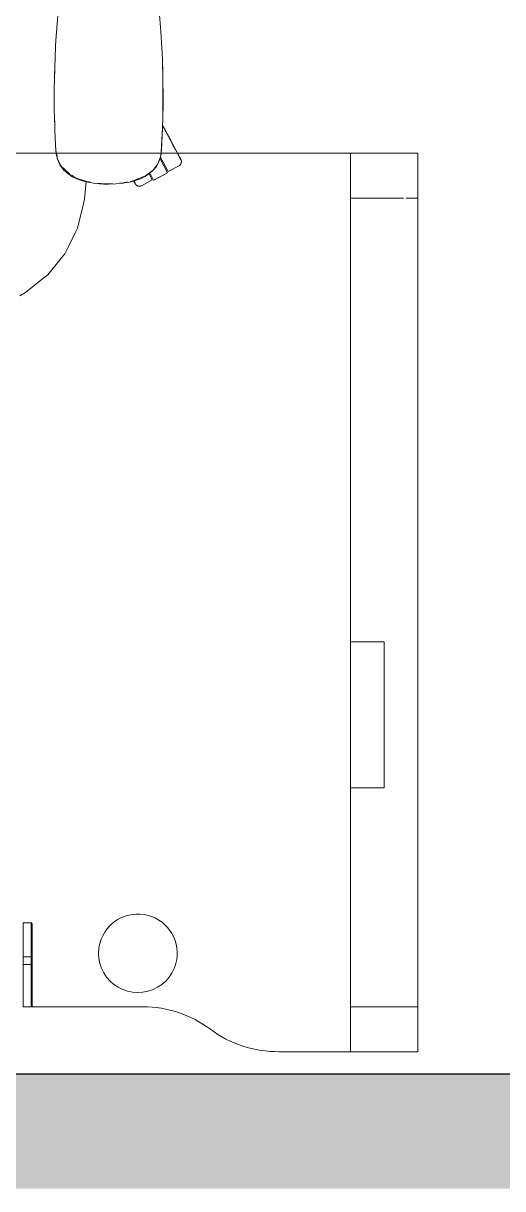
# Model space of a CAD drawing. Header units: millimetres. Extents: x 155927 to 326028, y -36033 to 97293.
# Drawn here: x 158140 to 158567, y 23256 to 24293 of the extents above; entities that cross this region are included whole.
import ezdxf

# ---------------------------------------------------------------- set-up
doc = ezdxf.new("R2010")
doc.units = ezdxf.units.MM
doc.header["$MEASUREMENT"] = 0
for name, color, linetype, lineweight in [('A-WALL-PATT', 7, 'CONTINUOUS', 9), ('G-IMPT', 8, 'CONTINUOUS', 9), ('I-FURN', 8, 'CONTINUOUS', 9), ('I-WALL', 7, 'CONTINUOUS', 9)]:
    doc.layers.add(name, color=color, linetype=linetype, lineweight=lineweight)

msp = doc.modelspace()

# ---------------------------------------------------------------- hatches: boundary and pattern name
at = {"layer": 'A-WALL-PATT'}
msp.add_hatch(color=256, dxfattribs=at).paths.add_polyline_path([(161148.8, 23255.6), (161148.8, 23357.6), (161017.7, 23357.6), (161017.7, 23320.5), (158617.7, 23320.5), (158617.7, 23357.6), (156862.8, 23357.6), (156862.8, 23255.6), (161119.6, 23255.6)], flags=0)

# ---------------------------------------------------------------- linework, layer by layer
at = {"layer": 'G-IMPT'}
for p, q in [((158170.8, 24303.9), (158169.8, 24292.5)), ((158169.1, 24282.2), (158169.8, 24292.5)), ((158262.2, 24285.9), (158260.9, 24300.9)), ((158169.1, 24282.2), (158168.5, 24273.3)), ((158169.2, 24284.2), (158169.1, 24282.3)), ((158169.2, 24284.2), (158169.3, 24285.6)), ((158262.2, 24285.9), (158262.5, 24280.8)), ((158168, 24262), (158168.5, 24273.3)), ((158262.5, 24280.8), (158263.3, 24266.7)), ((158168, 24262), (158167.7, 24254.1)), ((158263.6, 24260.6), (158263.3, 24266.7)), ((158263.6, 24260.6), (158264, 24248.9)), ((158167.4, 24241.8), (158167.7, 24254.1)), ((158167.6, 24250.3), (158167.5, 24248.6)), ((158263.7, 24255.8), (158263.8, 24253.8)), ((158263.8, 24253.8), (158263.8, 24252.3)), ((158167.4, 24241.8), (158167.3, 24236.4)), ((158167.5, 24248.6), (158167.5, 24246.5)), ((158264.1, 24240.5), (158264, 24248.9)), ((158264.1, 24240.5), (158264, 24210.4)), ((158264.1, 24240.5), (158264.2, 24220.3)), ((158264.1, 24240.5), (158264.2, 24229.7)), ((158167.3, 24221.6), (158167.3, 24236.4)), ((158264, 24210.4), (158264.2, 24229.7)), ((158167.3, 24217.1), (158167.3, 24221.6)), ((158264.2, 24220.3), (158263.7, 24198.9)), ((158264.2, 24220.3), (158263.7, 24200.1)), ((158264.2, 24220.3), (158264, 24210.4)), ((158264.1, 24220.4), (158264.2, 24218.2)), ((158167.3, 24217.1), (158167.7, 24201.5)), ((158167.5, 24210.4), (158167.5, 24208.2)), ((158264, 24210.4), (158263.7, 24198.9)), ((158264.2, 24218.2), (158264.1, 24216.3)), ((158167.7, 24204.9), (158167.5, 24208.2)), ((158167.7, 24201.5), (158167.8, 24197.9)), ((158263.7, 24200.1), (158262.6, 24178.3)), ((158263.7, 24198.9), (158262.6, 24178.3)), ((158263.7, 24200.1), (158262.7, 24179.9)), ((158263.7, 24198.9), (158263.7, 24200.1)), ((158168.5, 24185.4), (158167.8, 24197.9)), ((158168.5, 24185.4), (158168.7, 24179.7)), ((158169.2, 24177.6), (158168.7, 24179.9)), ((158168.7, 24179.7), (158169, 24177.6)), ((158169, 24177.6), (158169.2, 24175.7)), ((158170.1, 24172.6), (158169.2, 24177.6)), ((158261.9, 24174.4), (158262.4, 24177.6)), ((158262.6, 24178.3), (158262.4, 24176.7)), ((158262.6, 24178.3), (158262.7, 24179.9)), ((158169.2, 24175.7), (158170.3, 24171.7)), ((158172.2, 24168.3), (158170.1, 24172.6)), ((158172.3, 24167.4), (158170.3, 24171.7)), ((158172.2, 24168.3), (158173.3, 24166.1)), ((158172.3, 24167.4), (158174.5, 24164.2)), ((158259.5, 24168.2), (158255.3, 24162.6)), ((158260.2, 24169.3), (158258.2, 24165.8)), ((158261.9, 24174.4), (158259.5, 24168.2)), ((158260.2, 24169.3), (158261.6, 24172.9)), ((158261.9, 24174.3), (158261.6, 24172.9)), ((158261.9, 24174.3), (158262.4, 24176.7)), ((158173.3, 24166.1), (158175.5, 24163.7)), ((158180.7, 24159.2), (158173.3, 24166.1)), ((158178.6, 24160.4), (158173.3, 24166.1)), ((158175.6, 24162.9), (158174.5, 24164.2)), ((158179.1, 24160.6), (158175.5, 24163.7)), ((158175.6, 24162.9), (158178.7, 24160)), ((158181.8, 24158.5), (158178.6, 24160.4)), ((158178.7, 24160), (158182.1, 24157.5)), ((158180.7, 24159.2), (158179.2, 24160.4)), ((158183.5, 24156.7), (158182.1, 24157.5)), ((158184, 24157.1), (158182.6, 24158)), ((158186.9, 24155.4), (158184.5, 24156.9)), ((158248.5, 24157.4), (158244.1, 24155.6)), ((158248, 24156.8), (158252.1, 24159.4)), ((158255.3, 24162.6), (158248.5, 24157.4)), ((158252.1, 24159.4), (158255.1, 24162.1)), ((158258.2, 24165.8), (158255.1, 24162.1)), ((158188.1, 24154.5), (158183.5, 24156.7)), ((158196.3, 24152.4), (158186.9, 24155.4)), ((158193.2, 24152.8), (158188.1, 24154.5)), ((158193.2, 24152.8), (158197.2, 24151.8)), ((158195.7, 24152.5), (158194.2, 24136.6)), ((158199.6, 24151.9), (158196.3, 24152.4)), ((158197.2, 24151.8), (158203.9, 24150.7)), ((158211.2, 24150.1), (158203.9, 24150.7)), ((158208.6, 24150.6), (158205.8, 24151)), ((158208.6, 24150.6), (158215.7, 24150.4)), ((158211.2, 24150.1), (158215.7, 24150)), ((158218.8, 24150.6), (158215.7, 24150.4)), ((158215.7, 24150), (158222.1, 24150.2)), ((158228.2, 24150.8), (158222.1, 24150.2)), ((158228.6, 24151.2), (158225.4, 24151)), ((158228.2, 24150.8), (158234.2, 24151.8)), ((158232.3, 24152), (158228.6, 24151.2)), ((158239.6, 24153.2), (158234.2, 24151.8)), ((158238.5, 24153.2), (158235.1, 24152.5)), ((158238.5, 24153.2), (158244.1, 24155.6)), ((158239.6, 24153.2), (158244, 24154.8)), ((158248, 24156.8), (158244, 24154.8)), ((158194.2, 24136.6), (158192.9, 24131.3)), ((158188, 24111), (158192.4, 24129)), ((158192.4, 24129), (158192.9, 24131.3)), ((158185.8, 24106.7), (158180.2, 24095.2)), ((158185.8, 24106.7), (158188, 24111)), ((158176.6, 24088), (158180.2, 24095.2)), ((158173.7, 24084.4), (158161.5, 24069.4)), ((158173.7, 24084.4), (158176.6, 24088)), ((158141.7, 24053.5), (158156.8, 24065.7)), ((158161.5, 24069.4), (158156.8, 24065.7)), ((158141.7, 24053.5), (158136.6, 24050.7))]:
    msp.add_line(p, q, dxfattribs=at)
at = {"layer": 'I-FURN'}
for p, q in [((158264.2, 24201.8), (158263.6, 24202.8)), ((158263.9, 24202.3), (158264.4, 24201.3)), ((158264.7, 24200.8), (158264.2, 24201.8)), ((158264.4, 24201.3), (158264.9, 24200.3)), ((158265.2, 24199.8), (158264.7, 24200.8)), ((158264.9, 24200.3), (158265.5, 24199.3)), ((158265.7, 24198.8), (158265.2, 24199.8)), ((158265.5, 24199.3), (158266, 24198.3)), ((158266.3, 24197.8), (158265.7, 24198.8)), ((158266, 24198.3), (158266.5, 24197.3)), ((158266.8, 24196.8), (158266.3, 24197.8)), ((158266.5, 24197.3), (158267.1, 24196.3)), ((158267.3, 24195.8), (158266.8, 24196.8)), ((158267.1, 24196.3), (158267.6, 24195.3)), ((158267.9, 24194.8), (158267.3, 24195.8)), ((158267.6, 24195.3), (158268.1, 24194.3)), ((158268.4, 24193.8), (158267.9, 24194.8)), ((158268.1, 24194.3), (158268.7, 24193.3)), ((158268.9, 24192.8), (158268.4, 24193.8)), ((158268.7, 24193.3), (158269.2, 24192.3)), ((158269.5, 24191.8), (158268.9, 24192.8)), ((158269.2, 24192.3), (158269.7, 24191.4)), ((158270, 24190.8), (158269.5, 24191.8)), ((158269.7, 24191.4), (158270.2, 24190.4)), ((158270.5, 24189.9), (158270, 24190.8)), ((158270.2, 24190.4), (158270.7, 24189.4)), ((158271, 24188.9), (158270.5, 24189.9)), ((158270.7, 24189.4), (158271.2, 24188.5)), ((158271.5, 24188), (158271, 24188.9)), ((158271.2, 24188.5), (158271.7, 24187.5)), ((158272, 24187), (158271.5, 24188)), ((158491.3, 24177.6), (156891.3, 24177.6)), ((156891.3, 24177.6), (158491.3, 24177.6)), ((158271.7, 24187.5), (158272.2, 24186.6)), ((158272.5, 24186.1), (158272, 24187)), ((158272.2, 24186.6), (158272.7, 24185.7)), ((158273, 24185.2), (158272.5, 24186.1)), ((158272.7, 24185.7), (158273.2, 24184.8)), ((158273.4, 24184.3), (158273, 24185.2)), ((158273.2, 24184.8), (158273.6, 24183.9)), ((158273.9, 24183.5), (158273.4, 24184.3)), ((158273.6, 24183.9), (158274.1, 24183.1)), ((158274.3, 24182.6), (158273.9, 24183.5)), ((158274.8, 24181.8), (158274.3, 24182.6)), ((158275.2, 24181), (158274.8, 24181.8)), ((158275.6, 24180.3), (158275.2, 24181)), ((158276, 24179.6), (158275.6, 24180.3)), ((158276.4, 24178.8), (158276, 24179.6)), ((158276.7, 24178.2), (158276.4, 24178.8)), ((158277.1, 24177.5), (158276.7, 24178.2)), ((158431.3, 24177.6), (158431.3, 24137.6)), ((158431.3, 23742.6), (158431.3, 24177.6)), ((158491.3, 24177.6), (158431.3, 24177.6)), ((158431.3, 24177.6), (158491.3, 24177.6)), ((158491.3, 24177.6), (158491.3, 23377.6)), ((158491.3, 24137.6), (158491.3, 24177.6)), ((158491.3, 23377.6), (158491.3, 24177.6)), ((158491.3, 24177.6), (158491.3, 23377.6)), ((158261.5, 24172.7), (158268.1, 24160.2)), ((158268.7, 24161.3), (158261.9, 24174)), ((158277.4, 24176.9), (158277.1, 24177.5)), ((158277.7, 24176.3), (158277.4, 24176.9)), ((158277.5, 24176.6), (158277.8, 24176.1)), ((158278, 24175.8), (158277.7, 24176.3)), ((158277.8, 24176.1), (158278.1, 24175.5)), ((158278.3, 24175.2), (158278, 24175.8)), ((158278.1, 24175.5), (158278.4, 24175)), ((158278.5, 24174.8), (158278.3, 24175.2)), ((158278.4, 24175), (158278.6, 24174.6)), ((158278.8, 24174.3), (158278.5, 24174.8)), ((158278.6, 24174.6), (158278.9, 24174.1)), ((158279, 24173.9), (158278.8, 24174.3)), ((158278.9, 24174.1), (158279.1, 24173.7)), ((158279.2, 24173.5), (158279, 24173.9)), ((158279.1, 24173.7), (158279.3, 24173.4)), ((158279.4, 24173.2), (158279.2, 24173.5)), ((158279.3, 24167.2), (158279.2, 24167.1)), ((158279.3, 24173.4), (158279.4, 24173.1)), ((158279.4, 24167.3), (158279.3, 24167.2)), ((158279.5, 24172.9), (158279.4, 24173.2)), ((158279.4, 24173.1), (158279.6, 24172.8)), ((158279.5, 24167.4), (158279.4, 24167.3)), ((158279.6, 24172.6), (158279.5, 24172.9)), ((158279.6, 24167.5), (158279.5, 24167.4)), ((158279.6, 24172.8), (158279.7, 24172.5)), ((158279.8, 24172.4), (158279.6, 24172.6)), ((158279.7, 24167.7), (158279.6, 24167.5)), ((158279.7, 24172.5), (158279.8, 24172.3)), ((158279.8, 24167.8), (158279.7, 24167.7)), ((158279.9, 24172.2), (158279.8, 24172.4)), ((158279.8, 24172.3), (158279.9, 24172.2)), ((158279.9, 24167.9), (158279.8, 24167.8)), ((158279.9, 24172.2), (158280, 24172.1)), ((158279.9, 24172.1), (158279.9, 24172.2)), ((158280, 24172), (158279.9, 24172.1)), ((158280, 24168.1), (158279.9, 24167.9)), ((158280, 24172.1), (158280, 24172)), ((158280, 24172), (158280, 24171.9)), ((158280, 24171.9), (158280, 24172)), ((158280, 24171.9), (158280.1, 24171.8)), ((158280, 24171.9), (158280, 24171.9)), ((158280, 24171.9), (158280, 24171.9)), ((158280.1, 24168.2), (158280, 24168.1)), ((158280.1, 24171.8), (158280.2, 24171.6)), ((158280.2, 24168.5), (158280.1, 24168.4)), ((158280.1, 24168.4), (158280.1, 24168.2)), ((158280.2, 24171.6), (158280.2, 24171.5)), ((158280.2, 24171.5), (158280.3, 24171.3)), ((158280.3, 24168.6), (158280.2, 24168.5)), ((158280.3, 24171.3), (158280.3, 24171.2)), ((158280.3, 24171.2), (158280.4, 24171)), ((158280.4, 24169), (158280.3, 24168.8)), ((158280.3, 24168.8), (158280.3, 24168.6)), ((158280.4, 24171), (158280.4, 24170.9)), ((158280.4, 24170.9), (158280.4, 24170.7)), ((158280.4, 24170.7), (158280.5, 24170.6)), ((158280.5, 24169.4), (158280.4, 24169.3)), ((158280.4, 24169.3), (158280.4, 24169.1)), ((158280.4, 24169.1), (158280.4, 24169)), ((158280.5, 24170.6), (158280.5, 24170.4)), ((158280.5, 24170.4), (158280.5, 24170.2)), ((158280.5, 24170.2), (158280.5, 24170.1)), ((158280.5, 24170.1), (158280.5, 24169.9)), ((158280.5, 24169.9), (158280.5, 24169.7)), ((158280.5, 24169.7), (158280.5, 24169.6)), ((158280.5, 24169.6), (158280.5, 24169.4)), ((158254.6, 24153.8), (158251.8, 24159)), ((158255.8, 24153.6), (158253, 24158.9)), ((158268.1, 24160.2), (158255.8, 24153.6)), ((158255.9, 24153.5), (158268.2, 24160)), ((158268.7, 24161.3), (158278.4, 24166.5)), ((158278.5, 24166.6), (158278.4, 24166.5)), ((158278.4, 24166.5), (158278.4, 24166.5)), ((158278.7, 24166.7), (158278.5, 24166.6)), ((158278.8, 24166.8), (158278.7, 24166.7)), ((158278.9, 24166.8), (158278.8, 24166.8)), ((158279.1, 24167), (158278.9, 24166.8)), ((158279.2, 24167.1), (158279.1, 24167)), ((158238, 24153), (158238.2, 24152.5)), ((158238.4, 24152.3), (158238.1, 24152.7)), ((158238.2, 24152.5), (158238.5, 24152.1)), ((158238.6, 24151.9), (158238.4, 24152.3)), ((158238.5, 24152.1), (158238.6, 24151.8)), ((158238.7, 24151.6), (158238.6, 24151.9)), ((158238.6, 24151.8), (158238.8, 24151.5)), ((158238.9, 24151.3), (158238.7, 24151.6)), ((158238.8, 24151.5), (158239, 24151.2)), ((158239, 24151.1), (158238.9, 24151.3)), ((158239, 24151.2), (158239.1, 24150.9)), ((158239.1, 24150.8), (158239, 24151.1)), ((158239.1, 24150.9), (158239.2, 24150.7)), ((158239.2, 24150.7), (158239.1, 24150.8)), ((158239.3, 24150.5), (158239.2, 24150.7)), ((158239.2, 24150.7), (158239.3, 24150.6)), ((158239.3, 24150.6), (158239.3, 24150.5)), ((158239.4, 24150.4), (158239.3, 24150.5)), ((158239.3, 24150.5), (158239.4, 24150.4)), ((158239.4, 24150.3), (158239.4, 24150.4)), ((158239.4, 24150.4), (158239.4, 24150.4)), ((158239.4, 24150.4), (158239.4, 24150.3)), ((158239.5, 24150.2), (158239.4, 24150.3)), ((158239.4, 24150.3), (158239.4, 24150.3)), ((158239.4, 24150.3), (158239.4, 24150.3)), ((158239.6, 24150), (158239.5, 24150.2)), ((158239.7, 24149.9), (158239.6, 24150)), ((158239.8, 24149.8), (158239.7, 24149.9)), ((158239.9, 24149.6), (158239.8, 24149.8)), ((158240, 24149.5), (158239.9, 24149.6)), ((158240.1, 24149.4), (158240, 24149.5)), ((158240.2, 24149.3), (158240.1, 24149.4)), ((158240.3, 24149.2), (158240.2, 24149.3)), ((158240.5, 24149.1), (158240.3, 24149.2)), ((158240.6, 24149), (158240.5, 24149.1)), ((158240.7, 24148.9), (158240.6, 24149)), ((158240.9, 24148.8), (158240.7, 24148.9)), ((158241, 24148.7), (158240.9, 24148.8)), ((158241.1, 24148.6), (158241, 24148.7)), ((158241.3, 24148.6), (158241.1, 24148.6)), ((158241.4, 24148.5), (158241.3, 24148.6)), ((158241.6, 24148.4), (158241.4, 24148.5)), ((158241.7, 24148.4), (158241.6, 24148.4)), ((158241.9, 24148.3), (158241.7, 24148.4)), ((158242.1, 24148.3), (158241.9, 24148.3)), ((158242.2, 24148.3), (158242.1, 24148.3)), ((158242.4, 24148.2), (158242.2, 24148.3)), ((158242.5, 24148.2), (158242.4, 24148.2)), ((158242.7, 24148.2), (158242.5, 24148.2)), ((158242.8, 24148.2), (158242.7, 24148.2)), ((158243, 24148.2), (158242.8, 24148.2)), ((158243.2, 24148.2), (158243, 24148.2)), ((158243.3, 24148.2), (158243.2, 24148.2)), ((158243.5, 24148.2), (158243.3, 24148.2)), ((158243.7, 24148.3), (158243.5, 24148.2)), ((158243.8, 24148.3), (158243.7, 24148.3)), ((158244, 24148.3), (158243.8, 24148.3)), ((158244.1, 24148.4), (158244, 24148.3)), ((158244.3, 24148.4), (158244.1, 24148.4)), ((158244.4, 24148.5), (158244.3, 24148.4)), ((158244.6, 24148.5), (158244.4, 24148.5)), ((158244.7, 24148.6), (158244.6, 24148.5)), ((158244.9, 24148.7), (158244.7, 24148.6)), ((158244.9, 24148.7), (158254.6, 24153.8)), ((158431.3, 24137.6), (158431.3, 23417.6)), ((158478.4, 24137.6), (158431.3, 24137.6)), ((158478.4, 24137.6), (158431.3, 24137.6)), ((158491.3, 24137.6), (158480.7, 24137.6)), ((158491.3, 24137.6), (158480.7, 24137.6)), ((158491.3, 23417.6), (158491.3, 24137.6)), ((158431.3, 23612.6), (158431.3, 23742.6)), ((158461.3, 23742.6), (158431.3, 23742.6)), ((158431.3, 23742.6), (158461.3, 23742.6)), ((158461.3, 23742.6), (158461.3, 23612.6)), ((158461.3, 23612.6), (158461.3, 23742.6)), ((158431.3, 23377.6), (158431.3, 23612.6)), ((158461.3, 23612.6), (158431.3, 23612.6)), ((158461.3, 23612.6), (158431.3, 23612.6)), ((158146.7, 23492.4), (158139.7, 23492.4)), ((158146.7, 23492.4), (158139.7, 23492.4)), ((158139.7, 23492.4), (158146.7, 23492.4)), ((158139.7, 23492.4), (158139.7, 23492.3)), ((158146.7, 23492.3), (158139.7, 23492.3)), ((158139.7, 23492.3), (158139.7, 23462)), ((158146.7, 23492.4), (158146.7, 23492.3)), ((158146.7, 23492.3), (158146.7, 23462)), ((158147.4, 23492.1), (158147.5, 23492.1)), ((158147.7, 23461.2), (158147.7, 23491.4)), ((158147.7, 23461.2), (158147.7, 23491.4)), ((158146.7, 23462), (158139.7, 23462)), ((158139.7, 23462), (158139.7, 23455.1)), ((158146.7, 23462), (158146.7, 23455.1)), ((158146.7, 23455.1), (158139.7, 23455.1)), ((158139.7, 23455.1), (158139.7, 23417.6)), ((158146.7, 23455.1), (158146.7, 23417.6)), ((158147.7, 23461.2), (158147.7, 23422.6)), ((158147.7, 23455.6), (158147.7, 23461.2)), ((158147.7, 23418.6), (158147.7, 23455.6)), ((158147.7, 23422.6), (158146.7, 23422.6)), ((158147.7, 23422.6), (158147.7, 23418.6)), ((158139.7, 23417.6), (158146.7, 23417.6)), ((158146.7, 23417.6), (158139.7, 23417.6)), ((158146.7, 23417.6), (158246.3, 23417.6)), ((158246.3, 23417.6), (158146.7, 23417.6)), ((158431.3, 23417.6), (158431.3, 23377.6)), ((158491.3, 23417.6), (158431.3, 23417.6)), ((158491.3, 23417.6), (158431.3, 23417.6)), ((158491.3, 23377.6), (158491.3, 23417.6)), ((158367.4, 23377.6), (158491.3, 23377.6)), ((158491.3, 23377.6), (158367.4, 23377.6)), ((158491.3, 23377.6), (158431.3, 23377.6)), ((158491.3, 23377.6), (158431.3, 23377.6))]:
    msp.add_line(p, q, dxfattribs=at)
at = {"layer": 'I-FURN', "flags": 128}
for points in [[(158146.7, 23492.4), (158146.7, 23492.4), (158146.8, 23492.4), (158146.8, 23492.4), (158146.9, 23492.4), (158146.9, 23492.4), (158146.9, 23492.4), (158147, 23492.4), (158147, 23492.4), (158147.1, 23492.4), (158147.1, 23492.4), (158147.1, 23492.4), (158147.2, 23492.3), (158147.2, 23492.3)], [(158147.7, 23455.6), (158147.7, 23455.8), (158147.7, 23455.9), (158147.7, 23456), (158147.7, 23456.2), (158147.7, 23456.3), (158147.7, 23456.5), (158147.7, 23456.6), (158147.7, 23456.8), (158147.7, 23456.9), (158147.7, 23457.1), (158147.7, 23457.3), (158147.7, 23457.4), (158147.7, 23457.6), (158147.7, 23457.7), (158147.7, 23457.9), (158147.7, 23458.1), (158147.7, 23458.2), (158147.7, 23458.4), (158147.7, 23458.5), (158147.7, 23458.7), (158147.7, 23458.8), (158147.7, 23459), (158147.7, 23459.2), (158147.7, 23459.3), (158147.7, 23459.5), (158147.7, 23459.6), (158147.7, 23459.7), (158147.7, 23459.9), (158147.7, 23460), (158147.7, 23460.2), (158147.7, 23460.3), (158147.7, 23460.4), (158147.7, 23460.5), (158147.7, 23460.6), (158147.7, 23460.8), (158147.7, 23460.9), (158147.7, 23461), (158147.7, 23461.1), (158147.7, 23461.2)], [(158147.7, 23418.6), (158147.7, 23418.9), (158147.7, 23419.3), (158147.7, 23419.9), (158147.7, 23420.5), (158147.7, 23421.4), (158147.7, 23422.3), (158147.7, 23423.4), (158147.7, 23424.6), (158147.7, 23425.9), (158147.7, 23427.4), (158147.7, 23429), (158147.7, 23430.7), (158147.7, 23432.5), (158147.7, 23434.4), (158147.7, 23436.5), (158147.7, 23438.6), (158147.7, 23440.9), (158147.7, 23443.2), (158147.7, 23445.7), (158147.7, 23448.2), (158147.7, 23450.9), (158147.7, 23453.6), (158147.7, 23455.6)], [(158147.7, 23422.6), (158147.7, 23422.4), (158147.7, 23422.3), (158147.7, 23422.1), (158147.7, 23422), (158147.7, 23421.8), (158147.7, 23421.7), (158147.7, 23421.5), (158147.7, 23421.3), (158147.7, 23421.2), (158147.7, 23421), (158147.7, 23420.9), (158147.7, 23420.8), (158147.7, 23420.6), (158147.7, 23420.5), (158147.7, 23420.3), (158147.7, 23420.2), (158147.7, 23420.1), (158147.7, 23420), (158147.7, 23419.8), (158147.7, 23419.7), (158147.7, 23419.6), (158147.7, 23419.5), (158147.7, 23419.4), (158147.7, 23419.3), (158147.7, 23419.2), (158147.7, 23419.2), (158147.7, 23419.1), (158147.7, 23419), (158147.7, 23418.9), (158147.7, 23418.9), (158147.7, 23418.8), (158147.7, 23418.8), (158147.7, 23418.7), (158147.7, 23418.7), (158147.7, 23418.7), (158147.7, 23418.6), (158147.7, 23418.6), (158147.7, 23418.6), (158147.7, 23418.6)], [(158147.7, 23418.6), (158147.7, 23418.6), (158147.7, 23418.5), (158147.7, 23418.5), (158147.7, 23418.4), (158147.7, 23418.4), (158147.7, 23418.4), (158147.7, 23418.3), (158147.6, 23418.3), (158147.6, 23418.3), (158147.6, 23418.2), (158147.6, 23418.2), (158147.6, 23418.1), (158147.6, 23418.1), (158147.5, 23418.1), (158147.5, 23418), (158147.5, 23418), (158147.5, 23418), (158147.5, 23417.9), (158147.4, 23417.9), (158147.4, 23417.9), (158147.4, 23417.9), (158147.3, 23417.8), (158147.3, 23417.8), (158147.3, 23417.8), (158147.2, 23417.8), (158147.2, 23417.7), (158147.2, 23417.7), (158147.1, 23417.7), (158147.1, 23417.7), (158147.1, 23417.7), (158147, 23417.7), (158147, 23417.6), (158146.9, 23417.6), (158146.9, 23417.6), (158146.9, 23417.6), (158146.8, 23417.6), (158146.8, 23417.6), (158146.8, 23417.6), (158146.7, 23417.6), (158146.7, 23417.6)], [(158147.7, 23418.6), (158147.7, 23418.6), (158147.7, 23418.6)]]:
    msp.add_lwpolyline(points, dxfattribs=at)
at = {"layer": 'I-FURN'}
for centre, radius, start, end in [((158241.8, 23465.2), 35, 345, 165), ((158241.8, 23465.2), 35, 165, 284.7004), ((158241.8, 23465.2), 35, 285, 345), ((158246.3, 23317.6), 100, 53.1301, 90), ((158246.3, 23317.6), 100, 53.1301, 90), ((158366.3, 23477.6), 100, 233.1301, 270.6256), ((158366.3, 23477.6), 100, 233.1301, 270.6256)]:
    msp.add_arc(centre, radius, start, end, dxfattribs=at)
for centre, major_axis, ratio, start_param, end_param in [((158146.7, 23491.4), (1, 0), 0.819152, 0, 1.570796), ((158146.7, 23461.2), (-1, 0), 0.819152, 3.141593, 4.712389), ((158146.7, 23455.6), (-1, 0), 0.56467, 1.570796, 3.141593), ((158146.7, 23418.6), (-1, 0), 0.998113, 1.570796, 3.141593)]:
    msp.add_ellipse(centre, major_axis=major_axis, ratio=ratio, start_param=start_param, end_param=end_param, dxfattribs=at)
at = {"layer": 'I-WALL', "lineweight": 30}
msp.add_line((158617.7, 23357.6), (156862.8, 23357.6), dxfattribs=at)

doc.saveas('drawing.dxf')
